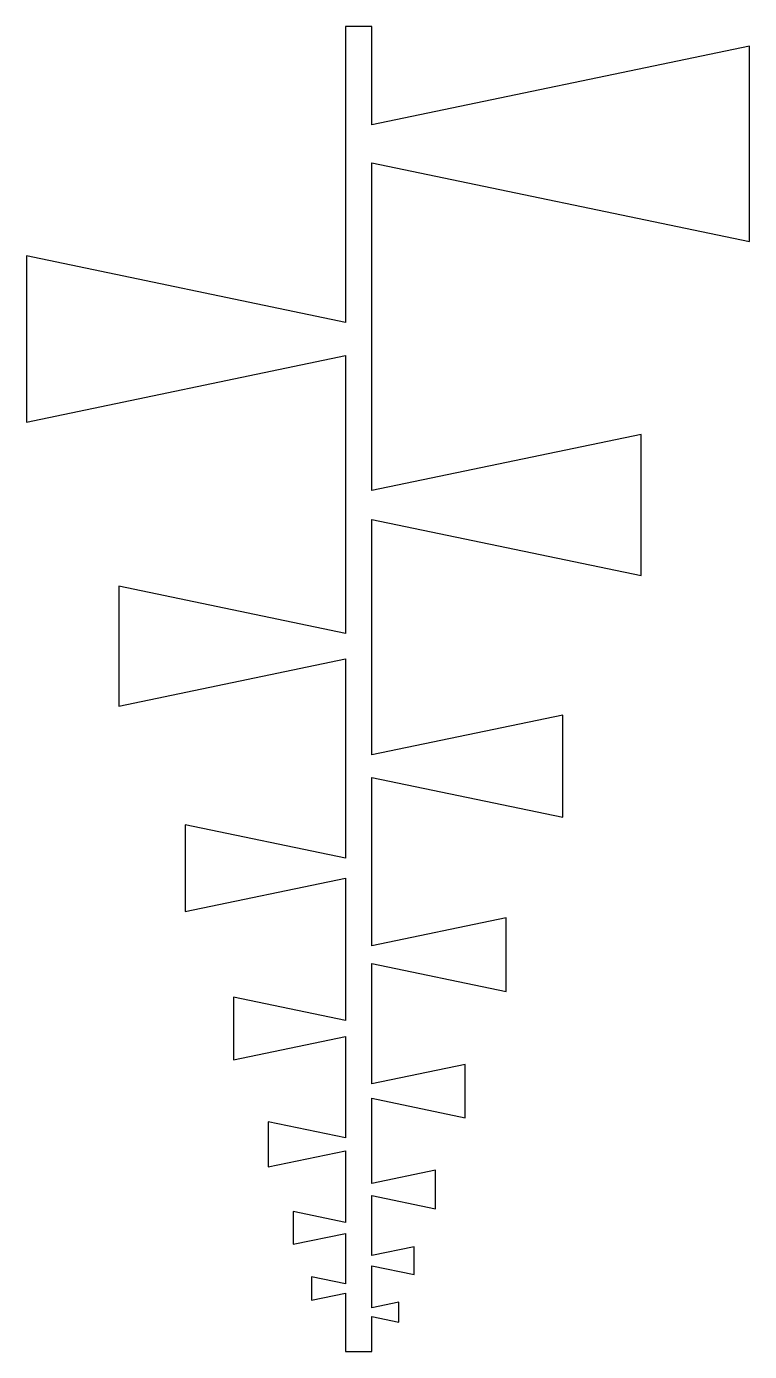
# Model space of a CAD drawing. Header units: millimetres. Extents: x -53 to 58, y -132 to 71.
import ezdxf

# ---------------------------------------------------------------- set-up
doc = ezdxf.new("R2010")
doc.units = ezdxf.units.MM

msp = doc.modelspace()

# ---------------------------------------------------------------- linework, layer by layer
msp.add_lwpolyline([(-4, -132.22), (0, -132.22), (0, -126.84), (4.17, -127.71), (4.17, -124.63), (0, -125.5), (0, -119.05), (6.53, -120.41), (6.53, -116.14), (0, -117.5), (0, -108.26), (9.81, -110.3), (9.81, -104.39), (0, -106.44), (0, -93.32), (14.35, -96.31), (14.35, -88.14), (0, -91.13), (0, -72.65), (20.63, -76.95), (20.63, -65.64), (0, -69.93), (0, -44.04), (29.32, -50.15), (29.32, -34.49), (0, -40.6), (0, -4.45), (41.35, -13.06), (41.35, 8.61), (0, 0), (0, 50.36), (58, 38.28), (58, 68.28), (0, 56.19), (0, 71.28), (-4, 71.28), (-4, 25.82), (-53, 36.03), (-53, 10.53), (-4, 20.74), (-4, -21.95), (-38.85, -14.69), (-38.85, -33.11), (-4, -25.85), (-4, -56.46), (-28.62, -51.33), (-28.62, -64.64), (-4, -59.51), (-4, -81.39), (-21.23, -77.8), (-21.23, -87.42), (-4, -83.83), (-4, -99.4), (-15.9, -96.93), (-15.9, -103.87), (-4, -101.4), (-4, -112.42), (-12.04, -110.74), (-12.04, -115.76), (-4, -114.09), (-4, -121.82), (-9.25, -120.73), (-9.25, -124.36), (-4, -123.26)], close=True)

doc.saveas('drawing.dxf')
